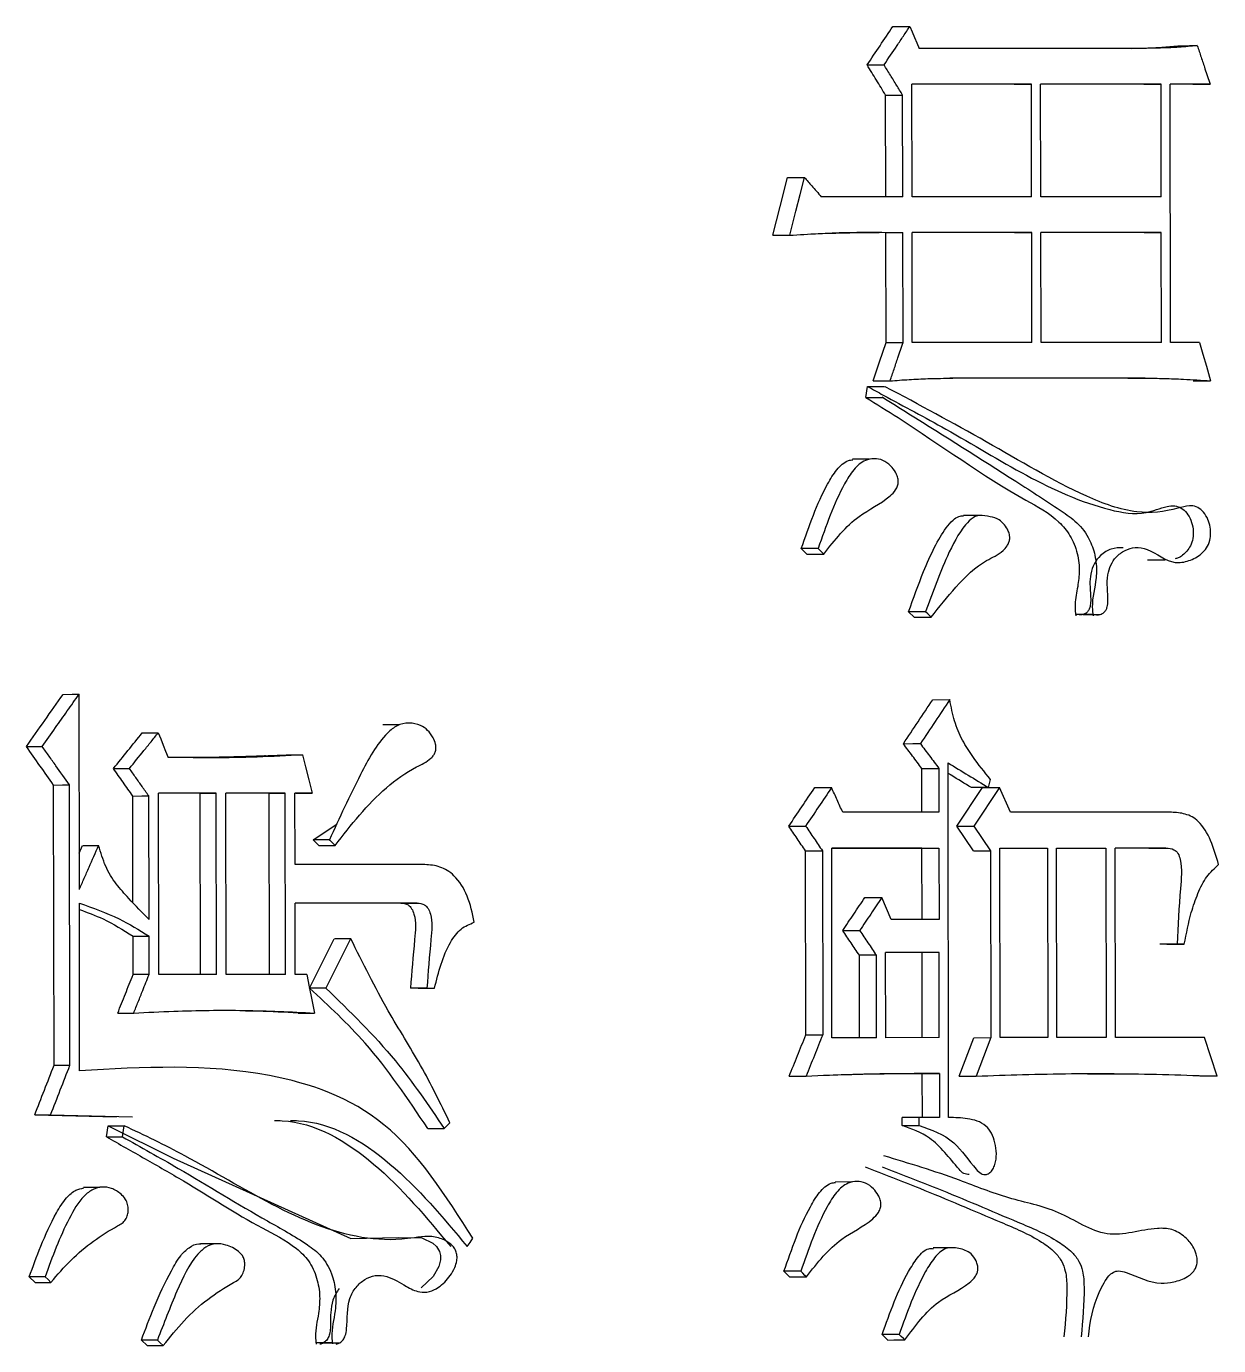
# Model space of a CAD drawing. Header units: millimetres. Extents: x 2301 to 4250, y 838 to 2217.
# Drawn here: x 3085.74 to 3090.44, y 1051.76 to 1056.95 of the extents above; entities that cross this region are included whole.
import ezdxf

# ---------------------------------------------------------------- set-up
doc = ezdxf.new("R2010")
doc.units = ezdxf.units.MM

msp = doc.modelspace()

# ---------------------------------------------------------------- linework, layer by layer
at = {"color": 7, "linetype": 'Continuous', "lineweight": 25}
for p, q in [((3090.1553, 1056.8634), (3089.2603, 1056.8634)), ((3089.0554, 1056.7982), (3089.1222, 1056.7985)), ((3089.7025, 1056.7228), (3089.2315, 1056.7227)), ((3089.2323, 1056.2792), (3089.2315, 1056.7227)), ((3089.3784, 1056.7225), (3089.2315, 1056.7225)), ((3089.6349, 1056.7225), (3089.7025, 1056.7228)), ((3089.7032, 1056.2793), (3089.7025, 1056.7228)), ((3090.2128, 1056.7228), (3089.7385, 1056.7228)), ((3089.7393, 1056.2793), (3089.7385, 1056.7228)), ((3090.1447, 1056.7225), (3090.2128, 1056.7228)), ((3090.2136, 1056.2793), (3090.2128, 1056.7228)), ((3090.4058, 1056.7228), (3090.2486, 1056.7228)), ((3090.2503, 1055.7059), (3090.2486, 1056.7228)), ((3090.3374, 1056.7225), (3090.4058, 1056.7228)), ((3089.129, 1056.279), (3089.1283, 1056.6792)), ((3089.1959, 1056.2792), (3089.1952, 1056.6795)), ((3089.1959, 1056.2792), (3088.8749, 1056.2792)), ((3089.7032, 1056.2793), (3089.2323, 1056.2792)), ((3090.2136, 1056.2793), (3089.7393, 1056.2793)), ((3089.1292, 1056.1384), (3089.1961, 1056.1386)), ((3089.1299, 1055.7057), (3089.1292, 1056.1384)), ((3089.1969, 1055.7059), (3089.1961, 1056.1386)), ((3089.7034, 1056.1386), (3089.2325, 1056.1386)), ((3089.2332, 1055.7059), (3089.2325, 1056.1386)), ((3089.6359, 1056.1384), (3089.2325, 1056.1384)), ((3089.6359, 1056.1384), (3089.7034, 1056.1386)), ((3089.7042, 1055.7059), (3089.7034, 1056.1386)), ((3090.2138, 1056.1386), (3089.7395, 1056.1386)), ((3089.7403, 1055.7059), (3089.7395, 1056.1386)), ((3090.1457, 1056.1384), (3090.2138, 1056.1386)), ((3090.2145, 1055.7059), (3090.2138, 1056.1386)), ((3089.1299, 1055.7057), (3089.1969, 1055.7059)), ((3089.7042, 1055.7059), (3089.2332, 1055.7059)), ((3090.2145, 1055.7059), (3089.7403, 1055.7059)), ((3090.3647, 1055.7059), (3090.2503, 1055.7059)), ((3090.0822, 1055.5651), (3089.381, 1055.5651)), ((3090.1503, 1055.5653), (3089.3933, 1055.5653)), ((3090.0822, 1055.5651), (3090.1503, 1055.5653)), ((3089.0503, 1055.4893), (3089.0575, 1055.5326)), ((3089.0575, 1055.5326), (3089.1243, 1055.5328)), ((3090.3394, 1055.5542), (3090.4077, 1055.5545)), ((3089.0503, 1055.4893), (3089.1171, 1055.4896)), ((3089.0639, 1055.246), (3088.9972, 1055.2458)), ((3089.5026, 1055.0244), (3089.4349, 1055.0241)), ((3088.8626, 1054.8946), (3088.7961, 1054.8944)), ((3088.8181, 1054.8727), (3088.7961, 1054.8944)), ((3088.8181, 1054.8727), (3088.8846, 1054.873)), ((3090.16, 1054.8505), (3090.2287, 1054.8507)), ((3089.2859, 1054.6458), (3089.2189, 1054.6456)), ((3089.2407, 1054.6239), (3089.2189, 1054.6456)), ((3089.944, 1054.635), (3089.8762, 1054.6348)), ((3089.9046, 1054.6348), (3089.9725, 1054.635)), ((3085.9534, 1053.5528), (3085.9521, 1054.3209)), ((3089.3138, 1054.2995), (3089.3809, 1054.2997)), ((3087.213, 1054.2005), (3087.148, 1054.2003)), ((3085.7448, 1054.115), (3085.8073, 1054.1153)), ((3086.6618, 1054.078), (3086.7683, 1054.0828)), ((3086.0877, 1054.0286), (3086.1507, 1054.0288)), ((3089.271, 1053.8559), (3089.2707, 1054.029)), ((3089.3378, 1054.0292), (3089.3381, 1053.8562)), ((3089.3764, 1052.6555), (3089.3741, 1054.0509)), ((3085.8538, 1052.8603), (3085.8519, 1053.9636)), ((3085.9164, 1052.8605), (3085.9145, 1053.9639)), ((3089.5337, 1053.9535), (3089.5409, 1053.986)), ((3086.1645, 1053.5002), (3086.1638, 1053.9204)), ((3086.2277, 1053.4339), (3086.2269, 1053.9207)), ((3086.4924, 1053.9316), (3086.2648, 1053.9315)), ((3086.2661, 1053.2176), (3086.2648, 1053.9315)), ((3086.429, 1053.9313), (3086.2648, 1053.9313)), ((3086.429, 1053.9313), (3086.4924, 1053.9316)), ((3086.4302, 1053.2174), (3086.429, 1053.9313)), ((3086.4936, 1053.2176), (3086.4924, 1053.9316)), ((3086.7645, 1053.9316), (3086.5302, 1053.9316)), ((3086.5315, 1053.2176), (3086.5302, 1053.9316)), ((3086.7007, 1053.9314), (3086.5302, 1053.9313)), ((3086.7007, 1053.9314), (3086.7645, 1053.9316)), ((3086.702, 1053.2174), (3086.7007, 1053.9314)), ((3086.7657, 1053.2177), (3086.7645, 1053.9316)), ((3086.87, 1053.9316), (3086.8022, 1053.9316)), ((3086.8027, 1053.6504), (3086.8022, 1053.9316)), ((3086.8062, 1053.9314), (3086.8022, 1053.9314)), ((3086.8062, 1053.9314), (3086.87, 1053.9316)), ((3089.4087, 1053.8018), (3089.5097, 1053.9533)), ((3089.5771, 1053.9535), (3089.476, 1053.8021)), ((3089.6206, 1053.8562), (3089.5771, 1053.9535)), ((3089.3381, 1053.8562), (3088.9594, 1053.8562)), ((3090.2534, 1053.8562), (3089.6206, 1053.8562)), ((3086.8741, 1053.7475), (3086.9677, 1053.81)), ((3089.474, 1053.7045), (3089.4087, 1053.8018)), ((3089.476, 1053.8021), (3089.5413, 1053.7047)), ((3086.8967, 1053.7259), (3086.8741, 1053.7475)), ((3085.9531, 1053.6951), (3085.9665, 1053.7257)), ((3085.9666, 1053.7257), (3086.0293, 1053.726)), ((3088.814, 1052.9797), (3088.8128, 1053.7045)), ((3088.8793, 1053.7047), (3088.8805, 1052.9799)), ((3088.9158, 1053.7155), (3089.3383, 1053.7155)), ((3088.9171, 1052.9691), (3088.9158, 1053.7155)), ((3089.2712, 1053.7153), (3088.9158, 1053.7153)), ((3089.2712, 1053.7153), (3089.3383, 1053.7155)), ((3089.2717, 1053.434), (3089.2712, 1053.7153)), ((3089.3383, 1053.7155), (3089.3388, 1053.4343)), ((3089.5413, 1053.7047), (3089.5426, 1052.9692)), ((3089.5775, 1053.7156), (3089.7653, 1053.7156)), ((3089.5788, 1052.9692), (3089.5775, 1053.7156)), ((3089.6977, 1053.7153), (3089.7653, 1053.7156)), ((3089.7653, 1053.7156), (3089.7665, 1052.9692)), ((3089.8013, 1053.7156), (3089.9956, 1053.7156)), ((3089.8026, 1052.9692), (3089.8013, 1053.7156)), ((3089.9277, 1053.7153), (3089.9956, 1053.7156)), ((3089.9956, 1053.7156), (3089.9969, 1052.9692)), ((3090.2322, 1053.7156), (3090.0315, 1053.7156)), ((3090.0328, 1052.9692), (3090.0315, 1053.7156)), ((3090.164, 1053.7153), (3090.0315, 1053.7153)), ((3090.1643, 1053.7153), (3090.2326, 1053.7156)), ((3087.3136, 1053.6504), (3086.8027, 1053.6504)), ((3085.9546, 1052.8389), (3085.9535, 1053.4987)), ((3087.2839, 1053.499), (3086.8029, 1053.4989)), ((3086.8034, 1053.2177), (3086.8029, 1053.4989)), ((3087.2195, 1053.4987), (3086.8029, 1053.4987)), ((3087.2197, 1053.4987), (3087.2841, 1053.499)), ((3089.3388, 1053.4343), (3089.1497, 1053.4343)), ((3086.165, 1053.2173), (3086.1648, 1053.3688)), ((3086.2281, 1053.2176), (3086.2278, 1053.369)), ((3086.8602, 1053.1635), (3086.9574, 1053.3581)), ((3087.0215, 1053.3583), (3086.9241, 1053.1638)), ((3086.9578, 1053.3589), (3087.0219, 1053.3591)), ((3090.2758, 1053.337), (3090.2076, 1053.3367)), ((3090.2362, 1053.3367), (3090.3044, 1053.337)), ((3090.3044, 1053.337), (3090.2758, 1053.337)), ((3089.0917, 1053.2937), (3089.0249, 1053.2934)), ((3089.0255, 1052.9689), (3089.0249, 1053.2934)), ((3089.0922, 1052.9691), (3089.0917, 1053.2937)), ((3089.339, 1053.3045), (3089.1281, 1053.3045)), ((3089.1287, 1052.9691), (3089.1281, 1053.3045)), ((3089.2719, 1053.3042), (3089.1281, 1053.3042)), ((3089.339, 1053.3045), (3089.2719, 1053.3042)), ((3089.2725, 1052.9689), (3089.2719, 1053.3042)), ((3089.3396, 1052.9692), (3089.339, 1053.3045)), ((3086.2281, 1053.2176), (3086.165, 1053.2173)), ((3086.4936, 1053.2176), (3086.2661, 1053.2176)), ((3086.7657, 1053.2177), (3086.5315, 1053.2176)), ((3086.8486, 1053.2177), (3086.8034, 1053.2177)), ((3086.9241, 1053.1638), (3086.8602, 1053.1635)), ((3087.3219, 1053.1637), (3087.2574, 1053.1634)), ((3087.2873, 1053.1634), (3087.2574, 1053.1634)), ((3087.2873, 1053.1634), (3087.3518, 1053.1637)), ((3087.3219, 1053.1637), (3087.3518, 1053.1637)), ((3086.1045, 1053.0659), (3086.1675, 1053.0661)), ((3086.8151, 1053.066), (3086.879, 1053.0662)), ((3088.814, 1052.9797), (3088.8805, 1052.9799)), ((3089.0922, 1052.9691), (3088.9171, 1052.9691)), ((3089.3396, 1052.9692), (3089.1287, 1052.9691)), ((3089.4176, 1052.8175), (3089.4752, 1052.9689)), ((3089.4752, 1052.9689), (3089.5426, 1052.9692)), ((3089.5426, 1052.9692), (3089.4849, 1052.8177)), ((3089.7665, 1052.9692), (3089.5788, 1052.9692)), ((3089.9969, 1052.9692), (3089.8026, 1052.9692)), ((3090.3836, 1052.9692), (3090.0328, 1052.9692)), ((3090.4338, 1052.8177), (3090.3836, 1052.9692)), ((3085.8538, 1052.8603), (3085.9164, 1052.8605)), ((3089.2728, 1052.8283), (3089.2405, 1052.8282)), ((3089.273, 1052.6554), (3089.2728, 1052.8283)), ((3089.3398, 1052.8285), (3089.3401, 1052.6555)), ((3089.9238, 1052.8262), (3090.0725, 1052.8268)), ((3085.7778, 1052.6656), (3085.8404, 1052.6658)), ((3085.7778, 1052.6656), (3086.1, 1052.6578)), ((3085.8404, 1052.6658), (3086.1631, 1052.6581)), ((3086.0598, 1052.5791), (3086.0673, 1052.6223)), ((3086.0673, 1052.6223), (3086.1302, 1052.6226)), ((3086.1227, 1052.5793), (3086.1302, 1052.6226)), ((3087.3256, 1052.6118), (3087.3902, 1052.612)), ((3087.3902, 1052.612), (3087.4125, 1052.6336)), ((3089.2602, 1052.6554), (3089.1932, 1052.6552)), ((3089.1933, 1052.6228), (3089.1932, 1052.6552)), ((3089.1933, 1052.6228), (3089.2603, 1052.623)), ((3089.3401, 1052.6555), (3089.2602, 1052.6554)), ((3089.2603, 1052.623), (3089.2602, 1052.6554)), ((3088.9958, 1052.4011), (3088.9291, 1052.4008)), ((3086.0338, 1052.3799), (3085.9702, 1052.3796)), ((3086.4948, 1052.1581), (3086.4307, 1052.1579)), ((3089.3832, 1052.1423), (3089.316, 1052.142)), ((3088.7942, 1052.0497), (3088.7279, 1052.0494)), ((3088.7498, 1052.0278), (3088.7279, 1052.0494)), ((3085.8185, 1052.0276), (3085.756, 1052.0273)), ((3085.779, 1052.0057), (3085.756, 1052.0273)), ((3085.7789, 1052.0057), (3085.8414, 1052.006)), ((3088.7498, 1052.0278), (3088.8162, 1052.028)), ((3086.2609, 1051.7789), (3086.1978, 1051.7787)), ((3086.2206, 1051.757), (3086.1978, 1051.7786)), ((3089.1816, 1051.8009), (3089.1147, 1051.8006)), ((3089.1366, 1051.779), (3089.1148, 1051.8006)), ((3086.2206, 1051.757), (3086.2837, 1051.7573)), ((3086.9493, 1051.7682), (3086.8853, 1051.7679)), ((3086.9151, 1051.7679), (3086.9791, 1051.7682))]:
    msp.add_line(p, q, dxfattribs=at)
at = {"color": 7, "linetype": 'Continuous', "lineweight": 25, "flags": 128}
for points in [[(3089.1569, 1056.9497), (3089.1944, 1056.9498), (3089.2238, 1056.9499)], [(3089.2238, 1056.9499), (3089.233, 1056.9283), (3089.2421, 1056.9066), (3089.2512, 1056.885), (3089.2603, 1056.8634)], [(3090.2871, 1056.8739), (3090.3254, 1056.8741), (3090.3555, 1056.8742)], [(3089.1283, 1056.6792), (3089.1658, 1056.6794), (3089.1952, 1056.6795)], [(3088.6844, 1056.1275), (3088.7135, 1056.2411), (3088.7425, 1056.3547)], [(3088.7425, 1056.3547), (3088.7797, 1056.3548), (3088.8089, 1056.3549)], [(3088.7507, 1056.1278), (3088.7749, 1056.2223), (3088.7919, 1056.2886), (3088.8089, 1056.3549)], [(3088.6844, 1056.1275), (3088.7215, 1056.1277), (3088.7507, 1056.1278)], [(3089.0793, 1055.5542), (3089.1046, 1055.6299), (3089.1299, 1055.7057)], [(3090.3647, 1055.7059), (3090.3779, 1055.6593), (3090.3912, 1055.6127), (3090.4077, 1055.5545)], [(3089.0793, 1055.5542), (3089.1167, 1055.5544), (3089.1462, 1055.5545)], [(3088.8846, 1054.873), (3088.879, 1054.8785), (3088.8708, 1054.8865), (3088.8626, 1054.8946)], [(3089.3077, 1054.6242), (3089.3023, 1054.6296), (3089.2941, 1054.6377), (3089.2859, 1054.6458)], [(3089.2407, 1054.6239), (3089.2652, 1054.624), (3089.2864, 1054.6241), (3089.3077, 1054.6242)], [(3085.8894, 1054.3206), (3085.9245, 1054.3207), (3085.9521, 1054.3209)], [(3086.2014, 1054.1692), (3086.2367, 1054.1694), (3086.2644, 1054.1695)], [(3086.2644, 1054.1695), (3086.274, 1054.1451), (3086.2835, 1054.1208), (3086.2931, 1054.0965), (3086.3026, 1054.0721)], [(3089.198, 1054.1263), (3089.2355, 1054.1265), (3089.265, 1054.1266)], [(3086.7683, 1054.0828), (3086.804, 1054.0829), (3086.8321, 1054.0831)], [(3086.8321, 1054.0831), (3086.844, 1054.0355), (3086.857, 1053.9836), (3086.87, 1053.9316)], [(3089.2707, 1054.029), (3089.3083, 1054.0291), (3089.3378, 1054.0292)], [(3085.8519, 1053.9636), (3085.887, 1053.9638), (3085.9145, 1053.9639)], [(3086.1638, 1053.9204), (3086.1991, 1053.9206), (3086.2269, 1053.9207)], [(3088.8489, 1053.9533), (3088.8861, 1053.9534), (3088.9154, 1053.9535)], [(3089.5337, 1053.9535), (3089.496, 1053.9534), (3089.4663, 1053.9533)], [(3089.5097, 1053.9533), (3089.5474, 1053.9534), (3089.5771, 1053.9535)], [(3088.7468, 1053.8018), (3088.784, 1053.8019), (3088.8132, 1053.8021)], [(3089.4087, 1053.8018), (3089.4464, 1053.802), (3089.476, 1053.8021)], [(3086.9381, 1053.7477), (3086.9148, 1053.7476), (3086.8945, 1053.7476), (3086.8741, 1053.7475)], [(3086.8967, 1053.7259), (3086.9201, 1053.726), (3086.9404, 1053.726), (3086.9607, 1053.7261)], [(3088.8128, 1053.7045), (3088.85, 1053.7046), (3088.8793, 1053.7047)], [(3089.474, 1053.7045), (3089.5117, 1053.7046), (3089.5413, 1053.7047)], [(3089.0464, 1053.5206), (3089.0838, 1053.5207), (3089.1132, 1053.5208)], [(3089.1497, 1053.4343), (3089.1315, 1053.4776), (3089.1132, 1053.5208)], [(3088.9592, 1053.3908), (3088.9966, 1053.3909), (3089.0259, 1053.391)], [(3086.1648, 1053.3688), (3086.183, 1053.3688), (3086.2013, 1053.3689), (3086.2278, 1053.369)], [(3086.8486, 1053.2177), (3086.8584, 1053.1693), (3086.8687, 1053.1178), (3086.879, 1053.0662)], [(3088.7485, 1052.8174), (3088.7857, 1052.8176), (3088.8149, 1052.8177)], [(3089.3398, 1052.8285), (3089.3023, 1052.8284), (3089.2728, 1052.8283)], [(3089.4176, 1052.8175), (3089.4553, 1052.8176), (3089.4849, 1052.8177)], [(3090.4338, 1052.8177), (3090.3954, 1052.8176), (3090.3654, 1052.8175)], [(3086.0673, 1052.6223), (3086.3231, 1052.4955), (3087.0221, 1052.1781), (3087.209, 1052.1825), (3087.3014, 1052.1813), (3087.345, 1052.1607), (3087.3602, 1052.1468), (3087.3719, 1052.1277), (3087.3757, 1052.1118), (3087.3754, 1052.0952), (3087.3685, 1052.0685), (3087.3461, 1052.0286), (3087.2992, 1051.984), (3087.2992, 1051.984)], [(3086.0598, 1052.5791), (3086.0877, 1052.5792), (3086.1052, 1052.5792), (3086.1227, 1052.5793)], [(3087.4806, 1052.1469), (3087.4918, 1052.1631), (3087.5029, 1052.1793)], [(3088.8162, 1052.028), (3088.8107, 1052.0335), (3088.8025, 1052.0416), (3088.7942, 1052.0497)], [(3085.8415, 1052.006), (3085.83, 1052.0168), (3085.8185, 1052.0276)], [(3086.2837, 1051.7573), (3086.2723, 1051.7681), (3086.2609, 1051.7789)], [(3089.1366, 1051.779), (3089.161, 1051.7791), (3089.1823, 1051.7792), (3089.2035, 1051.7792)], [(3089.2035, 1051.7792), (3089.198, 1051.7847), (3089.1898, 1051.7928), (3089.1816, 1051.8009)]]:
    msp.add_lwpolyline(points, dxfattribs=at)
at = {"color": 7, "linetype": 'Continuous', "lineweight": 25}
for points, knots in [([(3089.0554, 1056.7982), (3089.0723, 1056.8234), (3089.1062, 1056.8739), (3089.14, 1056.9244), (3089.1569, 1056.9497)], [0, 0, 0, 0, 0.5, 1, 1, 1, 1]), ([(3089.1222, 1056.7985), (3089.1391, 1056.8237), (3089.1646, 1056.8616), (3089.1985, 1056.912), (3089.2154, 1056.9373), (3089.2238, 1056.9499)], [0, 0, 0, 0, 0.5, 0.75, 1, 1, 1, 1]), ([(3090.0973, 1056.8634), (3090.1186, 1056.8638), (3090.1609, 1056.8646), (3090.2242, 1056.868), (3090.2661, 1056.872), (3090.2871, 1056.8739)], [0, 0, 0, 0, 0.33543, 0.667608, 1, 1, 1, 1]), ([(3090.3555, 1056.8742), (3090.3312, 1056.8719), (3090.2858, 1056.8676), (3090.219, 1056.8646), (3090.1765, 1056.8638), (3090.1553, 1056.8634)], [0, 0, 0, 0, 0.365045, 0.682453, 1, 1, 1, 1]), ([(3090.3555, 1056.8742), (3090.3606, 1056.859), (3090.3706, 1056.8286), (3090.3874, 1056.7782), (3090.3991, 1056.7429), (3090.4058, 1056.7228)], [0, 0, 0, 0, 0.30079, 0.601581, 1, 1, 1, 1]), ([(3089.1283, 1056.6792), (3089.1161, 1056.6991), (3089.0919, 1056.7387), (3089.0675, 1056.7784), (3089.0554, 1056.7982)], [0, 0, 0, 0, 0.499999, 1, 1, 1, 1]), ([(3089.1952, 1056.6795), (3089.1873, 1056.6923), (3089.1712, 1056.7186), (3089.1469, 1056.7583), (3089.1304, 1056.7851), (3089.1222, 1056.7985)], [0, 0, 0, 0, 0.324476, 0.662238, 1, 1, 1, 1]), ([(3088.8089, 1056.3549), (3088.8184, 1056.3441), (3088.8341, 1056.326), (3088.8561, 1056.3008), (3088.8686, 1056.2864), (3088.8749, 1056.2792)], [0, 0, 0, 0, 0.4303512, 0.7151758, 1, 1, 1, 1]), ([(3088.7507, 1056.1278), (3088.825, 1056.1325), (3088.9366, 1056.1395), (3089.085, 1056.1396), (3089.1591, 1056.1389), (3089.1961, 1056.1386)], [0, 0, 0, 0, 0.499643, 0.749805, 1, 1, 1, 1]), ([(3088.8417, 1056.134), (3088.8416, 1056.1338), (3088.8414, 1056.1334), (3088.879, 1056.135), (3088.9667, 1056.1379), (3089.0379, 1056.1385), (3089.0883, 1056.1386), (3089.097, 1056.1386), (3089.1026, 1056.1386)], [0, 0, 0, 0, 0.075068, 0.109107, 0.519805, 0.708473, 0.812965, 1, 1, 1, 1]), ([(3089.1462, 1055.5545), (3089.1512, 1055.5697), (3089.1614, 1055.6), (3089.1783, 1055.6505), (3089.1901, 1055.6858), (3089.1969, 1055.7059)], [0, 0, 0, 0, 0.300788, 0.601575, 1, 1, 1, 1]), ([(3089.1462, 1055.5545), (3089.1709, 1055.5564), (3089.2205, 1055.5602), (3089.3029, 1055.564), (3089.3605, 1055.5648), (3089.3932, 1055.5653)], [0, 0, 0, 0, 0.300884, 0.601781, 1, 1, 1, 1]), ([(3090.1503, 1055.5653), (3090.1754, 1055.565), (3090.2256, 1055.5644), (3090.3114, 1055.561), (3090.3721, 1055.5569), (3090.4077, 1055.5545)], [0, 0, 0, 0, 0.29168, 0.583373, 1, 1, 1, 1]), ([(3089.0575, 1055.5326), (3089.078, 1055.5212), (3089.1805, 1055.4644), (3089.4985, 1055.2989), (3089.8275, 1055.0754), (3090.1356, 1055.0226), (3090.2184, 1055.0581), (3090.2655, 1055.0645), (3090.293, 1055.0555), (3090.3152, 1055.0353), (3090.3316, 1055.0062), (3090.3403, 1054.9712), (3090.3396, 1054.9354), (3090.3298, 1054.9051), (3090.31, 1054.878), (3090.289, 1054.8595), (3090.2722, 1054.8554), (3090.2683, 1054.8544)], [0, 0, 0, 0, 0.043743, 0.218678, 0.674874, 0.770685, 0.827126, 0.847708, 0.865227, 0.88276, 0.900201, 0.918353, 0.935984, 0.951559, 0.965799, 0.992116, 1, 1, 1, 1]), ([(3089.9581, 1054.6339), (3089.9633, 1054.634), (3089.9739, 1054.6341), (3089.9874, 1054.641), (3089.9966, 1054.6524), (3090.0023, 1054.6678), (3090.0051, 1054.6975), (3090.0006, 1054.7392), (3090.0006, 1054.7885), (3090.014, 1054.8308), (3090.0372, 1054.8651), (3090.0705, 1054.8895), (3090.113, 1054.9021), (3090.1817, 1054.8888), (3090.2466, 1054.8306), (3090.323, 1054.8442), (3090.3653, 1054.8655), (3090.3929, 1054.8956), (3090.4056, 1054.9246), (3090.4092, 1054.9564), (3090.4056, 1054.9877), (3090.3945, 1055.0184), (3090.3759, 1055.0445), (3090.3515, 1055.0607), (3090.3179, 1055.065), (3090.2417, 1055.04), (3090.1032, 1055.0264), (3089.8471, 1055.1242), (3089.5264, 1055.3185), (3089.2602, 1055.4603), (3089.1271, 1055.5312)], [0, 0, 0, 0, 0.007652, 0.015681, 0.02075, 0.025816, 0.034148, 0.052936, 0.071785, 0.086911, 0.102014, 0.121926, 0.142159, 0.165849, 0.223522, 0.250537, 0.277587, 0.290073, 0.302699, 0.313484, 0.324495, 0.336811, 0.350181, 0.363527, 0.376359, 0.399765, 0.479952, 0.580348, 0.790137, 1, 1, 1, 1]), ([(3089.0503, 1055.4893), (3089.0928, 1055.463), (3089.3052, 1055.3317), (3089.551, 1055.1503), (3089.7898, 1055.0268), (3089.8567, 1054.9481), (3089.8856, 1054.8782), (3089.8934, 1054.8036), (3089.8835, 1054.7345), (3089.8716, 1054.6779), (3089.8758, 1054.6419), (3089.8773, 1054.6293)], [0, 0, 0, 0, 0.121837, 0.609205, 0.736134, 0.787443, 0.839025, 0.888224, 0.929796, 0.97544, 1, 1, 1, 1]), ([(3089.1141, 1055.4914), (3089.1494, 1055.4693), (3089.3259, 1055.3589), (3089.5647, 1055.2091), (3089.7869, 1055.0655), (3089.8909, 1054.9938), (3089.9363, 1054.9274), (3089.9584, 1054.8514), (3089.9602, 1054.7631), (3089.9376, 1054.6912), (3089.9438, 1054.641), (3089.9452, 1054.6295)], [0, 0, 0, 0, 0.1010908, 0.5054168, 0.6861437, 0.747623, 0.8099489, 0.856214, 0.9025377, 0.9776718, 1, 1, 1, 1]), ([(3088.7961, 1054.8944), (3088.8268, 1054.9828), (3088.8653, 1055.0939), (3088.9337, 1055.2056), (3088.9698, 1055.2401), (3088.9934, 1055.2435), (3088.9993, 1055.2443)], [0, 0, 0, 0, 0.631827, 0.793273, 0.948374, 1, 1, 1, 1]), ([(3088.8846, 1054.873), (3088.9283, 1054.928), (3089.0057, 1055.0255), (3089.1165, 1055.0721), (3089.1652, 1055.1199), (3089.1756, 1055.1403), (3089.1792, 1055.1583), (3089.1756, 1055.1775), (3089.1654, 1055.1989), (3089.1468, 1055.2232), (3089.1183, 1055.2441), (3089.0831, 1055.2502), (3089.0419, 1055.2426), (3089.0002, 1055.2067), (3088.932, 1055.0932), (3088.8934, 1054.9826), (3088.8626, 1054.8946)], [0, 0, 0, 0, 0.207529, 0.367372, 0.400835, 0.416669, 0.431353, 0.44814, 0.466693, 0.497247, 0.538462, 0.578547, 0.619957, 0.682143, 0.746846, 1, 1, 1, 1]), ([(3089.2189, 1054.6456), (3089.2378, 1054.6988), (3089.2688, 1054.7858), (3089.3179, 1054.8967), (3089.357, 1054.9654), (3089.3902, 1055.0054), (3089.4142, 1055.0225), (3089.4288, 1055.0229), (3089.4349, 1055.0231)], [0, 0, 0, 0, 0.358147, 0.585823, 0.784381, 0.880615, 0.950661, 1, 1, 1, 1]), ([(3089.3077, 1054.6242), (3089.3395, 1054.6646), (3089.406, 1054.7494), (3089.5012, 1054.8412), (3089.5778, 1054.8717), (3089.6052, 1054.9018), (3089.614, 1054.9177), (3089.6175, 1054.932), (3089.6167, 1054.9475), (3089.6105, 1054.9677), (3089.5967, 1054.9898), (3089.5726, 1055.0119), (3089.5381, 1055.0204), (3089.5033, 1055.0275), (3089.4688, 1055.0167), (3089.4211, 1054.9659), (3089.3564, 1054.8412), (3089.3126, 1054.7199), (3089.2859, 1054.6458)], [0, 0, 0, 0, 0.145125, 0.304252, 0.383322, 0.406111, 0.420719, 0.431527, 0.442364, 0.458239, 0.484495, 0.512276, 0.553408, 0.599256, 0.628705, 0.66811, 0.797295, 1, 1, 1, 1]), ([(3090.0632, 1054.8978), (3090.0475, 1054.8975), (3090.0163, 1054.897), (3089.9768, 1054.8725), (3089.9489, 1054.8369), (3089.9344, 1054.7961), (3089.9314, 1054.745), (3089.9374, 1054.7026), (3089.9345, 1054.6685), (3089.929, 1054.6526), (3089.9202, 1054.6416), (3089.9069, 1054.6341), (3089.8963, 1054.6338), (3089.8902, 1054.6337)], [0, 0, 0, 0, 0.1516546, 0.3033297, 0.4116147, 0.5204153, 0.6189366, 0.7738977, 0.8270404, 0.8622462, 0.8976433, 0.940748, 1, 1, 1, 1]), ([(3085.7448, 1054.115), (3085.769, 1054.1493), (3085.8172, 1054.2178), (3085.8653, 1054.2863), (3085.8894, 1054.3206)], [0, 0, 0, 0, 0.5, 1, 1, 1, 1]), ([(3085.8073, 1054.1153), (3085.8248, 1054.14), (3085.8576, 1054.1866), (3085.9059, 1054.2552), (3085.9367, 1054.299), (3085.9521, 1054.3209)], [0, 0, 0, 0, 0.360725, 0.680362, 1, 1, 1, 1]), ([(3089.198, 1054.1263), (3089.2173, 1054.1552), (3089.2559, 1054.2129), (3089.2945, 1054.2706), (3089.3138, 1054.2994)], [0, 0, 0, 0, 0.5, 1, 1, 1, 1]), ([(3089.3809, 1054.2997), (3089.3616, 1054.2708), (3089.323, 1054.2131), (3089.2843, 1054.1554), (3089.265, 1054.1266)], [0, 0, 0, 0, 0.500001, 1, 1, 1, 1]), ([(3089.5409, 1053.986), (3089.5172, 1054.0151), (3089.4781, 1054.0633), (3089.4291, 1054.1391), (3089.3969, 1054.2149), (3089.3863, 1054.2713), (3089.3809, 1054.2997)], [0, 0, 0, 0, 0.333781, 0.552151, 0.77417, 1, 1, 1, 1]), ([(3086.0877, 1054.0286), (3086.1067, 1054.052), (3086.1446, 1054.0989), (3086.1824, 1054.1458), (3086.2014, 1054.1692)], [0, 0, 0, 0, 0.5, 1, 1, 1, 1]), ([(3086.1507, 1054.0288), (3086.1696, 1054.0523), (3086.1981, 1054.0874), (3086.236, 1054.1343), (3086.255, 1054.1578), (3086.2644, 1054.1695)], [0, 0, 0, 0, 0.5, 0.75, 1, 1, 1, 1]), ([(3086.9607, 1053.7261), (3086.9921, 1053.7664), (3087.087, 1053.8882), (3087.2148, 1054.0079), (3087.3253, 1054.0556), (3087.3484, 1054.0799), (3087.3557, 1054.093), (3087.3583, 1054.1087), (3087.3558, 1054.1285), (3087.3457, 1054.1541), (3087.326, 1054.1807), (3087.2932, 1054.2024), (3087.2512, 1054.2105), (3087.2048, 1054.2017), (3087.1318, 1054.1401), (3087.0453, 1053.9812), (3086.9776, 1053.8338), (3086.9381, 1053.7477)], [0, 0, 0, 0, 0.1170235, 0.3535333, 0.40969, 0.4219133, 0.4319578, 0.442101, 0.4536789, 0.4720752, 0.4997704, 0.527463, 0.5683227, 0.6108044, 0.6490141, 0.7951665, 1, 1, 1, 1]), ([(3085.8519, 1053.9636), (3085.8341, 1053.9889), (3085.7984, 1054.0393), (3085.7627, 1054.0898), (3085.7448, 1054.115)], [0, 0, 0, 0, 0.5, 1, 1, 1, 1]), ([(3085.9145, 1053.9639), (3085.8967, 1053.9891), (3085.8699, 1054.027), (3085.8342, 1054.0774), (3085.8163, 1054.1027), (3085.8073, 1054.1153)], [0, 0, 0, 0, 0.4999999, 0.7499999, 1, 1, 1, 1]), ([(3089.2707, 1054.029), (3089.2586, 1054.0452), (3089.2344, 1054.0777), (3089.2101, 1054.1101), (3089.198, 1054.1263)], [0, 0, 0, 0, 0.500001, 1, 1, 1, 1]), ([(3089.265, 1054.1266), (3089.2771, 1054.1104), (3089.3014, 1054.0779), (3089.3257, 1054.0455), (3089.3378, 1054.0292)], [0, 0, 0, 0, 0.500001, 1, 1, 1, 1]), ([(3086.8321, 1054.0831), (3086.7725, 1054.0794), (3086.6548, 1054.0721), (3086.5073, 1054.0708), (3086.3904, 1054.0713), (3086.3319, 1054.0719), (3086.3026, 1054.0721)], [0, 0, 0, 0, 0.33903, 0.669456, 0.834726, 1, 1, 1, 1]), ([(3086.686, 1054.0782), (3086.686, 1054.0782), (3086.686, 1054.0782), (3086.6851, 1054.0782), (3086.6502, 1054.0771), (3086.5346, 1054.0727), (3086.4401, 1054.072), (3086.3811, 1054.0719), (3086.3518, 1054.0719), (3086.3391, 1054.0719), (3086.3315, 1054.0719)], [0, 0, 0, 0, 0.001521, 0.009304, 0.018805, 0.442977, 0.677305, 0.791604, 0.874752, 1, 1, 1, 1]), ([(3086.1638, 1053.9204), (3086.1511, 1053.9385), (3086.1258, 1053.9745), (3086.1004, 1054.0106), (3086.0877, 1054.0286)], [0, 0, 0, 0, 0.5, 1, 1, 1, 1]), ([(3086.2269, 1053.9207), (3086.2182, 1053.933), (3086.2011, 1053.9572), (3086.1757, 1053.9933), (3086.159, 1054.017), (3086.1507, 1054.0288)], [0, 0, 0, 0, 0.342692, 0.671346, 1, 1, 1, 1]), ([(3089.3741, 1054.0509), (3089.4007, 1054.0347), (3089.4539, 1054.0022), (3089.5071, 1053.9698), (3089.5337, 1053.9535)], [0, 0, 0, 0, 0.5, 1, 1, 1, 1]), ([(3089.4663, 1053.9533), (3089.4398, 1053.9695), (3089.4091, 1053.9883), (3089.3783, 1054.0071), (3089.3741, 1054.0096)], [0, 0, 0, 0, 0.864063, 1, 1, 1, 1]), ([(3088.7468, 1053.8018), (3088.7639, 1053.827), (3088.7979, 1053.8775), (3088.8319, 1053.928), (3088.8489, 1053.9533)], [0, 0, 0, 0, 0.500001, 1, 1, 1, 1]), ([(3088.9154, 1053.9535), (3088.8984, 1053.9283), (3088.8644, 1053.8778), (3088.8303, 1053.8273), (3088.8132, 1053.8021)], [0, 0, 0, 0, 0.5000008, 1, 1, 1, 1]), ([(3088.9594, 1053.8562), (3088.9521, 1053.8724), (3088.9374, 1053.9048), (3088.9227, 1053.9373), (3088.9154, 1053.9535)], [0, 0, 0, 0, 0.500003, 1, 1, 1, 1]), ([(3090.4395, 1053.6506), (3090.4301, 1053.6827), (3090.4116, 1053.7457), (3090.3677, 1053.8219), (3090.3087, 1053.8533), (3090.2718, 1053.8552), (3090.2534, 1053.8562)], [0, 0, 0, 0, 0.291832, 0.574338, 0.788145, 1, 1, 1, 1]), ([(3088.8128, 1053.7045), (3088.8018, 1053.7207), (3088.7798, 1053.7531), (3088.7578, 1053.7856), (3088.7468, 1053.8018)], [0, 0, 0, 0, 0.500001, 1, 1, 1, 1]), ([(3088.8132, 1053.8021), (3088.8243, 1053.7858), (3088.8463, 1053.7534), (3088.8683, 1053.7209), (3088.8793, 1053.7047)], [0, 0, 0, 0, 0.500001, 1, 1, 1, 1]), ([(3086.9607, 1053.7261), (3086.9588, 1053.7279), (3086.9541, 1053.7324), (3086.9466, 1053.7396), (3086.9409, 1053.745), (3086.9381, 1053.7477)], [0, 0, 0, 0, 0.249837, 0.624946, 1, 1, 1, 1]), ([(3085.9534, 1053.5528), (3085.9598, 1053.5673), (3085.9725, 1053.5964), (3085.9978, 1053.6541), (3086.0168, 1053.6972), (3086.0293, 1053.7259)], [0, 0, 0, 0, 0.251429, 0.502858, 1, 1, 1, 1]), ([(3086.2277, 1053.4339), (3086.2011, 1053.4616), (3086.1572, 1053.5073), (3086.0967, 1053.573), (3086.0538, 1053.6426), (3086.0376, 1053.6979), (3086.0294, 1053.7259)], [0, 0, 0, 0, 0.334901, 0.5526, 0.773626, 1, 1, 1, 1]), ([(3090.2322, 1053.7156), (3090.243, 1053.7151), (3090.2603, 1053.7143), (3090.2811, 1053.6957), (3090.2974, 1053.6424), (3090.2851, 1053.5195), (3090.2795, 1053.4095), (3090.2758, 1053.337)], [0, 0, 0, 0, 0.101292, 0.161492, 0.224995, 0.489361, 1, 1, 1, 1]), ([(3087.5083, 1053.4233), (3087.5009, 1053.4587), (3087.4863, 1053.5281), (3087.4368, 1053.6068), (3087.3744, 1053.646), (3087.3338, 1053.649), (3087.3136, 1053.6504)], [0, 0, 0, 0, 0.292672, 0.574648, 0.788772, 1, 1, 1, 1]), ([(3090.3044, 1053.337), (3090.3125, 1053.379), (3090.3258, 1053.4481), (3090.3565, 1053.5372), (3090.3903, 1053.606), (3090.4233, 1053.6359), (3090.4395, 1053.6506)], [0, 0, 0, 0, 0.347314, 0.569762, 0.788105, 1, 1, 1, 1]), ([(3085.9535, 1053.4987), (3086.0062, 1053.4801), (3086.1007, 1053.447), (3086.1888, 1053.3929), (3086.2278, 1053.369)], [0, 0, 0, 0, 0.557901, 1, 1, 1, 1]), ([(3087.2195, 1053.4988), (3087.2295, 1053.4979), (3087.2456, 1053.4965), (3087.2631, 1053.4773), (3087.2811, 1053.4331), (3087.2698, 1053.3223), (3087.2624, 1053.2266), (3087.2574, 1053.1634)], [0, 0, 0, 0, 0.100729, 0.162069, 0.226578, 0.489509, 1, 1, 1, 1]), ([(3087.2839, 1053.499), (3087.2939, 1053.4981), (3087.31, 1053.4968), (3087.3276, 1053.4776), (3087.3456, 1053.4333), (3087.3343, 1053.3225), (3087.3268, 1053.2268), (3087.3219, 1053.1637)], [0, 0, 0, 0, 0.100834, 0.16221, 0.226726, 0.489604, 1, 1, 1, 1]), ([(3088.9592, 1053.3908), (3088.9738, 1053.4124), (3089.0028, 1053.4557), (3089.0319, 1053.4989), (3089.0464, 1053.5206)], [0, 0, 0, 0, 0.5000008, 1, 1, 1, 1]), ([(3089.1132, 1053.5208), (3089.0986, 1053.4992), (3089.0696, 1053.4559), (3089.0405, 1053.4126), (3089.0259, 1053.391)], [0, 0, 0, 0, 0.5000009, 1, 1, 1, 1]), ([(3085.9535, 1053.4735), (3085.9849, 1053.4621), (3086.0579, 1053.4357), (3086.126, 1053.393), (3086.1648, 1053.3688)], [0, 0, 0, 0, 0.429972, 1, 1, 1, 1]), ([(3087.3518, 1053.1637), (3087.368, 1053.2273), (3087.3904, 1053.3151), (3087.4536, 1053.4018), (3087.4903, 1053.4162), (3087.5083, 1053.4233)], [0, 0, 0, 0, 0.572425, 0.789886, 1, 1, 1, 1]), ([(3089.0249, 1053.2934), (3089.014, 1053.3096), (3088.9921, 1053.3421), (3088.9702, 1053.3745), (3088.9592, 1053.3908)], [0, 0, 0, 0, 0.500001, 1, 1, 1, 1]), ([(3089.0259, 1053.391), (3089.0369, 1053.3748), (3089.0588, 1053.3423), (3089.0807, 1053.3099), (3089.0917, 1053.2937)], [0, 0, 0, 0, 0.500001, 1, 1, 1, 1]), ([(3087.4129, 1052.6339), (3087.3755, 1052.7103), (3087.3006, 1052.8632), (3087.1551, 1053.0903), (3087.0697, 1053.2627), (3087.0221, 1053.3587)], [0, 0, 0, 0, 0.306697, 0.613648, 1, 1, 1, 1]), ([(3086.1675, 1053.0661), (3086.1734, 1053.0809), (3086.1853, 1053.1105), (3086.2055, 1053.161), (3086.2197, 1053.1967), (3086.2281, 1053.2176)], [0, 0, 0, 0, 0.293254, 0.586508, 1, 1, 1, 1]), ([(3087.3256, 1052.6118), (3087.247, 1052.7286), (3087.1078, 1052.9354), (3086.9353, 1053.0944), (3086.8602, 1053.1635)], [0, 0, 0, 0, 0.564924, 1, 1, 1, 1]), ([(3086.9241, 1053.1638), (3087.0184, 1053.0727), (3087.1882, 1052.9088), (3087.328, 1052.7033), (3087.3902, 1052.612)], [0, 0, 0, 0, 0.55543, 1, 1, 1, 1]), ([(3086.1675, 1053.0661), (3086.2201, 1053.0687), (3086.3654, 1053.0759), (3086.6029, 1053.0793), (3086.7869, 1053.0706), (3086.879, 1053.0662)], [0, 0, 0, 0, 0.221005, 0.610214, 1, 1, 1, 1]), ([(3086.8151, 1053.066), (3086.7625, 1053.0689), (3086.6933, 1053.0728), (3086.6238, 1053.0734), (3086.6072, 1053.0735)], [0, 0, 0, 0, 0.761269, 1, 1, 1, 1]), ([(3088.8805, 1052.9799), (3088.8696, 1052.9529), (3088.8477, 1052.8988), (3088.8259, 1052.8447), (3088.8149, 1052.8177)], [0, 0, 0, 0, 0.500001, 1, 1, 1, 1]), ([(3087.5029, 1052.1793), (3087.3962, 1052.3471), (3087.1866, 1052.6768), (3086.6124, 1052.8762), (3086.2039, 1052.853), (3085.9546, 1052.8389)], [0, 0, 0, 0, 0.287943, 0.565415, 1, 1, 1, 1]), ([(3085.7778, 1052.6656), (3085.7905, 1052.698), (3085.8158, 1052.7629), (3085.8411, 1052.8278), (3085.8538, 1052.8603)], [0, 0, 0, 0, 0.499943, 1, 1, 1, 1]), ([(3085.8404, 1052.6658), (3085.8531, 1052.6983), (3085.8784, 1052.7632), (3085.9037, 1052.8281), (3085.9164, 1052.8605)], [0, 0, 0, 0, 0.499964, 1, 1, 1, 1]), ([(3088.8149, 1052.8177), (3088.8764, 1052.8206), (3088.9949, 1052.8262), (3089.1699, 1052.8288), (3089.2832, 1052.8286), (3089.3398, 1052.8285)], [0, 0, 0, 0, 0.3503573, 0.6751459, 1, 1, 1, 1]), ([(3088.9214, 1052.8225), (3088.9214, 1052.8225), (3088.9214, 1052.8225), (3088.9579, 1052.8239), (3089.0691, 1052.827), (3089.1651, 1052.8279), (3089.2223, 1052.8282), (3089.2392, 1052.8283), (3089.2482, 1052.8283), (3089.2482, 1052.8283), (3089.2482, 1052.8283)], [0, 0, 0, 0, 0.0109189, 0.0280529, 0.4805064, 0.7842083, 0.8962987, 0.9673563, 0.9880313, 1, 1, 1, 1]), ([(3089.4849, 1052.8177), (3089.5459, 1052.8199), (3089.7355, 1052.8268), (3090.0524, 1052.8302), (3090.3066, 1052.8219), (3090.4338, 1052.8177)], [0, 0, 0, 0, 0.191482, 0.59559, 1, 1, 1, 1]), ([(3086.9646, 1051.7627), (3086.9696, 1051.7642), (3086.9798, 1051.7671), (3086.9927, 1051.779), (3087.0023, 1051.7981), (3087.0106, 1051.8535), (3087.0045, 1051.9254), (3087.0415, 1051.9887), (3087.0768, 1052.0198), (3087.1192, 1052.036), (3087.1773, 1052.0306), (3087.232, 1051.9933), (3087.2874, 1051.966), (3087.3321, 1051.9666), (3087.3743, 1051.9883), (3087.4085, 1052.0221), (3087.4311, 1052.0607), (3087.4399, 1052.0881), (3087.4414, 1052.1108), (3087.4369, 1052.13), (3087.4244, 1052.1496), (3087.3975, 1052.1715), (3087.3359, 1052.1944), (3087.2222, 1052.1692), (3086.8785, 1052.1843), (3086.5221, 1052.4359), (3086.21, 1052.5846), (3086.1302, 1052.6226)], [0, 0, 0, 0, 0.007532, 0.015045, 0.022339, 0.032492, 0.077586, 0.097853, 0.118059, 0.139007, 0.161063, 0.201244, 0.228029, 0.246597, 0.265098, 0.293546, 0.308249, 0.319175, 0.32621, 0.333308, 0.341053, 0.354197, 0.379104, 0.432719, 0.519875, 0.877276, 1, 1, 1, 1]), ([(3086.7214, 1052.6429), (3086.7317, 1052.6428), (3086.8709, 1052.6414), (3087.1303, 1052.4889), (3087.3198, 1052.2618), (3087.4159, 1052.1466)], [0, 0, 0, 0, 0.038141, 0.511968, 1, 1, 1, 1]), ([(3086.7845, 1052.6432), (3086.7951, 1052.6431), (3086.9346, 1052.6417), (3087.1945, 1052.4892), (3087.3843, 1052.2621), (3087.4806, 1052.1468)], [0, 0, 0, 0, 0.038911, 0.512448, 1, 1, 1, 1]), ([(3089.4569, 1052.4308), (3089.4499, 1052.4311), (3089.435, 1052.4316), (3089.3845, 1052.4885), (3089.3167, 1052.5798), (3089.2308, 1052.6097), (3089.1933, 1052.6228)], [0, 0, 0, 0, 0.067611, 0.142796, 0.626092, 1, 1, 1, 1]), ([(3089.2603, 1052.623), (3089.3086, 1052.6067), (3089.3959, 1052.5772), (3089.4598, 1052.4779), (3089.5025, 1052.4326), (3089.5232, 1052.4283), (3089.5395, 1052.437), (3089.551, 1052.451), (3089.5618, 1052.4757), (3089.5662, 1052.5126), (3089.5601, 1052.5552), (3089.5473, 1052.595), (3089.512, 1052.6369), (3089.4506, 1052.6525), (3089.4011, 1052.6545), (3089.3764, 1052.6555)], [0, 0, 0, 0, 0.231115, 0.416996, 0.453479, 0.487626, 0.51108, 0.53533, 0.560618, 0.61156, 0.663004, 0.713337, 0.761901, 0.881096, 1, 1, 1, 1]), ([(3086.0598, 1052.5791), (3086.1105, 1052.5502), (3086.212, 1052.4925), (3086.4178, 1052.3762), (3086.6123, 1052.2471), (3086.7848, 1052.1639), (3086.8588, 1052.0938), (3086.8905, 1052.0257), (3086.9024, 1051.9526), (3086.8959, 1051.875), (3086.8803, 1051.8135), (3086.885, 1051.773), (3086.8861, 1051.7633)], [0, 0, 0, 0, 0.144323, 0.2886495, 0.5859892, 0.7161462, 0.7694376, 0.8231167, 0.8729324, 0.9176484, 0.980295, 1, 1, 1, 1]), ([(3086.1227, 1052.5793), (3086.1961, 1052.5382), (3086.3883, 1052.4309), (3086.6289, 1052.2817), (3086.8203, 1052.1782), (3086.9091, 1052.1122), (3086.948, 1052.0458), (3086.9656, 1051.9696), (3086.9628, 1051.8839), (3086.9437, 1051.8163), (3086.949, 1051.7725), (3086.9501, 1051.7636)], [0, 0, 0, 0, 0.208324, 0.544786, 0.696319, 0.752997, 0.810434, 0.859924, 0.910792, 0.98187, 1, 1, 1, 1]), ([(3089.9273, 1051.791), (3089.9288, 1051.8065), (3089.9361, 1051.8829), (3089.9652, 1051.9672), (3090.0048, 1052.0305), (3090.0245, 1052.0473), (3090.0488, 1052.0531), (3090.1119, 1052.0334), (3090.1824, 1051.9957), (3090.2651, 1052.0067), (3090.3063, 1052.0204), (3090.3345, 1052.0409), (3090.3478, 1052.0572), (3090.3547, 1052.0765), (3090.3562, 1052.0966), (3090.3515, 1052.1216), (3090.3361, 1052.1541), (3090.304, 1052.1902), (3090.2556, 1052.2183), (3090.151, 1052.2213), (3089.9975, 1052.1618), (3089.8116, 1052.2968), (3089.6123, 1052.3309), (3089.3865, 1052.4244), (3089.2213, 1052.4741), (3089.1218, 1052.504)], [0, 0, 0, 0, 0.018372, 0.09018, 0.104389, 0.115453, 0.126572, 0.142758, 0.217784, 0.244447, 0.274692, 0.285077, 0.295554, 0.302686, 0.309828, 0.318805, 0.332327, 0.354456, 0.384464, 0.414513, 0.520641, 0.627165, 0.733315, 0.839446, 1, 1, 1, 1]), ([(3089.0473, 1052.4608), (3089.1191, 1052.433), (3089.2986, 1052.3636), (3089.5299, 1052.2642), (3089.7103, 1052.1891), (3089.7898, 1052.1317), (3089.8221, 1052.0917), (3089.8398, 1052.044), (3089.8443, 1051.9419), (3089.8365, 1051.8563), (3089.8305, 1051.7915)], [0, 0, 0, 0, 0.212444, 0.530371, 0.693846, 0.751576, 0.787233, 0.817432, 0.861844, 1, 1, 1, 1]), ([(3089.114, 1052.4611), (3089.1859, 1052.4333), (3089.3656, 1052.3639), (3089.5971, 1052.2646), (3089.7777, 1052.1894), (3089.8574, 1052.1321), (3089.8898, 1052.0922), (3089.9076, 1052.0446), (3089.9122, 1051.9424), (3089.9043, 1051.8567), (3089.8983, 1051.7918)], [0, 0, 0, 0, 0.212252, 0.530308, 0.693839, 0.751564, 0.787267, 0.817419, 0.861564, 1, 1, 1, 1]), ([(3088.7279, 1052.0494), (3088.7586, 1052.1379), (3088.7971, 1052.2489), (3088.8655, 1052.3607), (3088.9017, 1052.3952), (3088.9253, 1052.3986), (3088.9312, 1052.3994)], [0, 0, 0, 0, 0.631824, 0.793271, 0.948374, 1, 1, 1, 1]), ([(3088.8162, 1052.028), (3088.86, 1052.0831), (3088.9375, 1052.1806), (3089.0485, 1052.2272), (3089.0972, 1052.2749), (3089.1076, 1052.2953), (3089.1112, 1052.3133), (3089.1076, 1052.3325), (3089.0974, 1052.3539), (3089.0788, 1052.3782), (3089.0502, 1052.3992), (3089.015, 1052.4053), (3088.9738, 1052.3977), (3088.932, 1052.3618), (3088.8638, 1052.2482), (3088.8251, 1052.1377), (3088.7942, 1052.0497)], [0, 0, 0, 0, 0.207529, 0.367371, 0.400834, 0.416669, 0.431353, 0.44814, 0.466693, 0.497247, 0.538463, 0.578548, 0.619958, 0.682144, 0.746848, 1, 1, 1, 1]), ([(3085.756, 1052.0273), (3085.7707, 1052.0679), (3085.8021, 1052.1547), (3085.8504, 1052.2602), (3085.8969, 1052.3357), (3085.9354, 1052.3703), (3085.9604, 1052.3755), (3085.9709, 1052.3777)], [0, 0, 0, 0, 0.289788, 0.621096, 0.790676, 0.912145, 1, 1, 1, 1]), ([(3085.8415, 1052.006), (3085.8673, 1052.036), (3085.9455, 1052.1265), (3086.045, 1052.1968), (3086.1214, 1052.2375), (3086.136, 1052.2522), (3086.1439, 1052.2711), (3086.1465, 1052.292), (3086.1443, 1052.3134), (3086.1348, 1052.3357), (3086.1135, 1052.3591), (3086.082, 1052.3774), (3086.0434, 1052.384), (3086.0056, 1052.3731), (3085.956, 1052.3363), (3085.9098, 1052.2532), (3085.861, 1052.1454), (3085.8327, 1052.067), (3085.8185, 1052.0276)], [0, 0, 0, 0, 0.117103, 0.353725, 0.376613, 0.395602, 0.414781, 0.431322, 0.450523, 0.470068, 0.496422, 0.543443, 0.584386, 0.625263, 0.671715, 0.773946, 0.886491, 1, 1, 1, 1]), ([(3086.1978, 1051.7786), (3086.2138, 1051.8222), (3086.2487, 1051.9166), (3086.3013, 1052.0267), (3086.3467, 1052.1077), (3086.384, 1052.1441), (3086.413, 1052.1588), (3086.4288, 1052.1569), (3086.4309, 1052.1566)], [0, 0, 0, 0, 0.287271, 0.623308, 0.773258, 0.878033, 0.983103, 1, 1, 1, 1]), ([(3086.2837, 1051.7573), (3086.3105, 1051.7908), (3086.3918, 1051.8922), (3086.4972, 1051.9716), (3086.5799, 1052.0154), (3086.5946, 1052.0327), (3086.603, 1052.0541), (3086.6058, 1052.076), (3086.6033, 1052.0961), (3086.5949, 1052.1138), (3086.5715, 1052.137), (3086.5353, 1052.1535), (3086.4905, 1052.1613), (3086.4512, 1052.1476), (3086.3919, 1052.0916), (3086.3309, 1051.9611), (3086.2856, 1051.8433), (3086.2609, 1051.7789)], [0, 0, 0, 0, 0.118687, 0.359196, 0.382948, 0.402077, 0.42122, 0.441112, 0.455767, 0.470497, 0.490907, 0.548406, 0.590663, 0.633125, 0.674263, 0.821876, 1, 1, 1, 1]), ([(3089.1147, 1051.8006), (3089.1455, 1051.8874), (3089.1842, 1051.9964), (3089.2518, 1052.1024), (3089.2865, 1052.1409), (3089.3098, 1052.1391), (3089.3155, 1052.1386)], [0, 0, 0, 0, 0.632123, 0.79313, 0.948932, 1, 1, 1, 1]), ([(3089.2035, 1051.7792), (3089.2451, 1051.8354), (3089.3186, 1051.9348), (3089.429, 1051.9773), (3089.4782, 1052.0224), (3089.4888, 1052.0422), (3089.4925, 1052.0575), (3089.4906, 1052.0744), (3089.4825, 1052.0963), (3089.4604, 1052.1276), (3089.4167, 1052.1406), (3089.3639, 1052.1467), (3089.3187, 1052.104), (3089.2514, 1051.995), (3089.2126, 1051.887), (3089.1816, 1051.8009)], [0, 0, 0, 0, 0.207995, 0.367553, 0.405469, 0.419368, 0.432327, 0.447276, 0.463532, 0.497492, 0.558301, 0.619643, 0.682123, 0.746666, 1, 1, 1, 1]), ([(3086.976, 1051.9824), (3086.967, 1051.9675), (3086.9498, 1051.9392), (3086.9412, 1051.8829), (3086.9438, 1051.8379), (3086.9393, 1051.8033), (3086.9321, 1051.7838), (3086.9206, 1051.7708), (3086.9095, 1051.7643), (3086.9027, 1051.7629), (3086.9006, 1051.7625)], [0, 0, 0, 0, 0.217533, 0.413967, 0.649418, 0.741104, 0.81845, 0.896278, 0.966655, 1, 1, 1, 1])]:
    msp.add_open_spline(points, degree=3, knots=knots, dxfattribs=at)
for points in [[(3086.1045, 1053.0659), (3086.1146, 1053.0911), (3086.1348, 1053.1416), (3086.1549, 1053.1921), (3086.165, 1053.2173)], [(3088.7485, 1052.8174), (3088.7594, 1052.8445), (3088.7813, 1052.8986), (3088.8031, 1052.9527), (3088.814, 1052.9797)]]:
    msp.add_open_spline(points, degree=3, dxfattribs=at)

doc.saveas('drawing.dxf')
